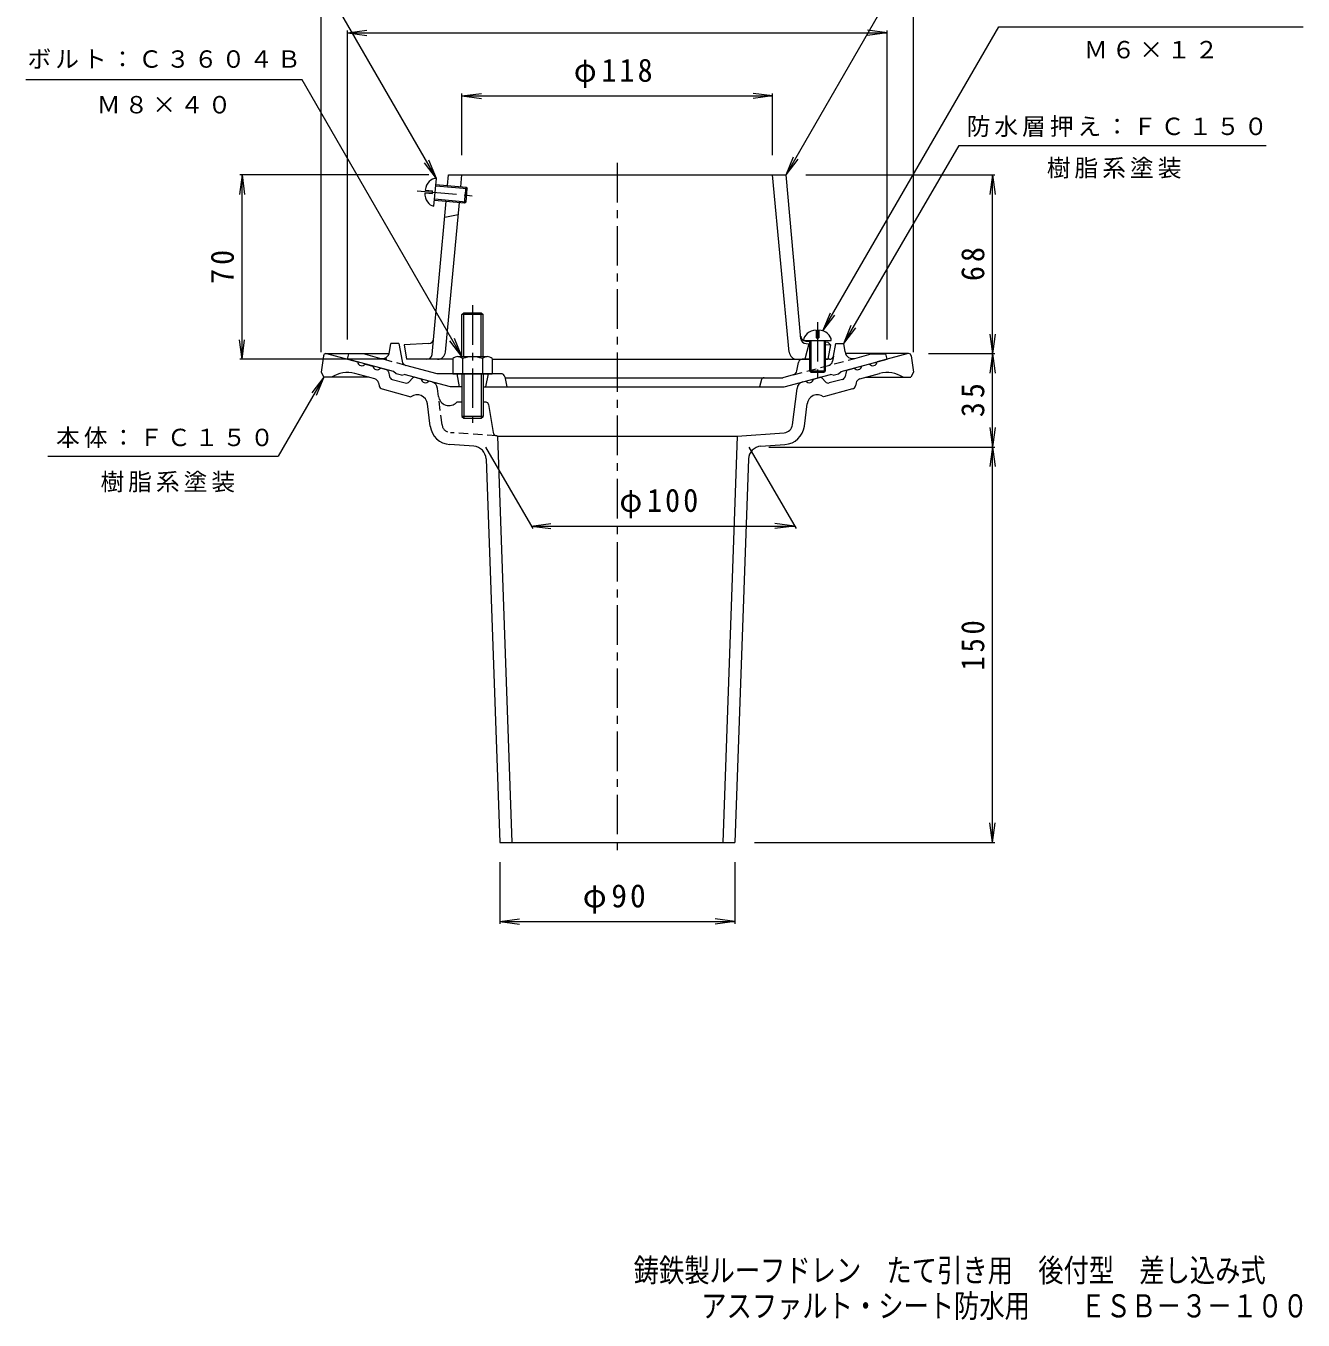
# Model space of a CAD drawing. Units: millimetres, scale not verified. Extents: x -284 to 221, y -346 to 395.
# Drawn here: x -264.2 to 220.9, y -345.6 to 145.9 of the extents above; entities that cross this region are included whole.
import ezdxf
from ezdxf.enums import TextEntityAlignment as Align

# ---------------------------------------------------------------- set-up
doc = ezdxf.new("R2010")
doc.units = ezdxf.units.MM
doc.header["$LTSCALE"] = 3
doc.linetypes.add('CHAIN1', pattern=[8, 5, -1, 1, -1])
doc.linetypes.add('DASHED1', pattern=[1.8, 1.2, -0.6])
for name, color, linetype, lineweight in [('0-0_通り芯', 3, 'Continuous', 9), ('0-1_ピット', 2, 'Continuous', 9), ('0-2_本体（蓋）', 6, 'Continuous', 5), ('0-4_寸法', 7, 'Continuous', 9), ('0-5_文字', 7, 'Continuous', 9)]:
    doc.layers.add(name, color=color, linetype=linetype, lineweight=lineweight)
doc.layers.add('F-4_F-4ﾚｲﾔ', color=6, linetype='Continuous')
doc.styles.add('ＭＳ ゴシック', font='')
doc.styles.get('ＭＳ ゴシック').set_extended_font_data('MS Gothic')

msp = doc.modelspace()

# ---------------------------------------------------------------- linework, layer by layer
at = {"layer": '0-0_通り芯', "linetype": 'CHAIN1'}
msp.add_line((-39.566, 93.868), (-39.566, -168.561), dxfattribs=at)
at = {"layer": '0-0_通り芯'}
for p, q in [((-151.188, 20.578), (-152.066, 14.436)), ((-150.198, 21.436), (-126.23, 21.436)), ((-150.066, 21.436), (-138.21, 18.26)), ((71.067, 21.436), (47.025, 21.436)), ((70.934, 21.436), (59.079, 18.26)), ((72.057, 20.578), (72.934, 14.436)), ((-135.312, 17.483), (-132.414, 16.707)), ((-127.216, 15.314), (-129.517, 15.93)), ((48.084, 15.314), (50.385, 15.93)), ((56.181, 17.483), (53.283, 16.707)), ((-152.066, 14.436), (-151.066, 12.436)), ((-133.864, 12.436), (-151.066, 12.436)), ((-131.664, 11.847), (-139.187, 13.863)), ((-130.222, 10.316), (-129.983, 9.149)), ((-126.495, 14.548), (-126.132, 12.776)), ((-125.051, 11.628), (-120.08, 10.296)), ((-117.37, 12.103), (-118.57, 10.75)), ((-114.062, 11.789), (-116.363, 12.406)), ((-110.02, 10.706), (-111.164, 11.013)), ((30.889, 10.706), (32.033, 11.013)), ((34.93, 11.789), (37.231, 12.406)), ((38.238, 12.103), (39.438, 10.75)), ((45.92, 11.628), (40.949, 10.296)), ((47.364, 14.548), (47.001, 12.776)), ((51.091, 10.316), (50.852, 9.149)), ((52.532, 11.847), (60.055, 13.863)), ((54.733, 12.436), (71.934, 12.436)), ((72.934, 14.436), (71.934, 12.436)), ((-128.902, 8.001), (-117.935, 5.063)), ((-107.452, 5.187), (-107.819, 8.174)), ((27.002, -5.555), (28.688, 8.174)), ((49.771, 8.001), (38.803, 5.063)), ((-110.6, -6.103), (-111.632, 2.301)), ((-98.566, 2.936), (-100.566, 2.936)), ((-89.421, 2.936), (-90.566, 2.936)), ((-88.433, 2.092), (-86.751, -8.583)), ((31.469, -6.103), (32.5, 2.301)), ((5.934, -9.867), (23.772, -8.62)), ((-94.052, -13.75), (-103.218, -13.109)), ((-85.066, -9.867), (-85.374, -9.846)), ((-85.066, -9.867), (-79.676, -164.267)), ((-85.066, -9.867), (5.934, -9.867)), ((5.934, -9.867), (0.544, -164.267)), ((14.921, -13.75), (24.086, -13.109)), ((-89.404, -18.558), (-84.176, -164.267)), ((10.273, -18.558), (5.044, -164.267)), ((-84.176, -164.267), (5.044, -164.267))]:
    msp.add_line(p, q, dxfattribs=at)
at = {"layer": '0-0_通り芯', "linetype": 'DASHED1'}
for p, q in [((-106.134, -5.555), (-107.452, 5.187)), ((-85.374, -9.846), (-102.904, -8.62))]:
    msp.add_line(p, q, dxfattribs=at)
at = {"layer": '0-0_通り芯'}
for centre, radius, start, end in [((-150.198, 20.436), 1, 90, 171.8707), ((71.067, 20.436), 1, 8.12889, 90), ((-136.599, 18.475), 1.625, 187.61929, 322.3797), ((-130.804, 16.922), 1.625, 187.62059, 322.37891), ((-127.475, 14.348), 1, 11.56642, 75.00078), ((48.343, 14.348), 1, 104.99922, 168.43358), ((51.672, 16.922), 1.625, 217.62109, 352.37941), ((57.468, 18.475), 1.625, 217.6203, 352.38071), ((-142.034, 3.238), 11, 74.99866, 123.25316), ((-132.182, 9.915), 2, 11.56561, 74.99841), ((-124.663, 13.077), 1.5, 191.5649, 254.99991), ((-119.692, 11.745), 1.5, 254.99991, 318.43558), ((-116.621, 11.44), 1, 75.00023, 138.43498), ((-112.451, 12.005), 1.625, 187.62059, 322.38074), ((-110.797, 7.809), 3, 6.99973, 75.00041), ((31.665, 7.809), 3, 104.99959, 173.00027), ((33.32, 12.005), 1.625, 217.61926, 352.37941), ((37.49, 11.44), 1, 41.56502, 104.99977), ((40.561, 11.745), 1.5, 221.56442, 285.00009), ((45.531, 13.077), 1.5, 285.00009, 348.4351), ((53.05, 9.915), 2, 105.00159, 168.43439), ((62.903, 3.238), 11, 56.74684, 105.00134), ((-128.514, 9.45), 1.5, 191.56418, 254.99976), ((-115.602, 1.813), 4, 6.99878, 125.67537), ((-103.482, 5.674), 4, 186.99948, 316.81119), ((36.471, 1.813), 4, 54.32463, 173.00122), ((49.382, 9.45), 1.5, 285.00024, 348.43582), ((-89.421, 1.936), 1, 8.95035, 90), ((-102.66, -5.128), 8, 186.99913, 266.00005), ((-85.27, -8.349), 1.5, 188.9502, 266.00055), ((23.528, -5.128), 3.5, 273.99995, 353.00087), ((23.528, -5.128), 8, 273.99995, 353.00087), ((-94.401, -18.738), 5, 2.05519, 86.00026), ((15.27, -18.738), 5, 93.99974, 177.94481)]:
    msp.add_arc(centre, radius, start, end, dxfattribs=at)
at = {"layer": '0-0_通り芯', "linetype": 'DASHED1'}
msp.add_arc((-102.66, -5.128), 3.5, 186.99913, 266.00005, dxfattribs=at)
at = {"layer": '0-1_ピット', "color": 4, "linetype": 'CHAIN1'}
msp.add_line((-94.566, 39.786), (-94.566, -4.858), dxfattribs=at)
at = {"layer": '0-1_ピット', "color": 4}
for p, q in [((-98.566, 20.293), (-98.566, 36.26)), ((-97.889, 20.293), (-97.889, 36.936)), ((-91.242, 20.293), (-91.242, 36.936)), ((-90.566, 20.293), (-90.566, 36.26)), ((-100.189, 20.293), (-88.942, 20.293)), ((-102.066, 19.571), (-102.066, 13.793)), ((-98.313, 19.571), (-98.313, 13.793)), ((-90.818, 19.571), (-90.818, 13.793)), ((-87.066, 19.571), (-87.066, 13.793)), ((-102.066, 13.793), (-87.066, 13.793)), ((-98.566, 13.793), (-98.566, -2.387)), ((-97.889, 13.793), (-97.889, -3.064)), ((-91.242, 13.793), (-91.242, -3.064)), ((-90.566, 13.793), (-90.566, -2.387))]:
    msp.add_line(p, q, dxfattribs=at)
at = {"layer": '0-1_ピット'}
for p, q in [((-126.059, 22.074), (-125.566, 25.293)), ((-122.566, 25.293), (-125.566, 25.293)), ((-122.566, 25.293), (-121.298, 18.527)), ((42.539, 20.517), (43.434, 25.293)), ((43.434, 25.293), (46.434, 25.293)), ((46.927, 22.074), (46.434, 25.293)), ((-142.066, 19.293), (-141.566, 21.293)), ((-136.007, 21.293), (-141.566, 21.293)), ((-129.801, 19.63), (-136.007, 21.293)), ((50.669, 19.63), (56.875, 21.293)), ((56.875, 21.293), (62.434, 21.293)), ((62.934, 19.293), (62.434, 21.293)), ((-108.016, 13.793), (-119.849, 16.964)), ((28.657, 14.924), (29.214, 18.056)), ((33.434, 19.293), (30.691, 19.293)), ((41.065, 19.293), (39.434, 19.293)), ((-121.566, 13.282), (-120.566, 13.532)), ((-102.879, 8.793), (-120.566, 13.532)), ((-83.795, 13.793), (-108.016, 13.793)), ((-100.566, 13.793), (-99.566, 8.793)), ((-88.566, 13.793), (-89.566, 8.793)), ((-82.325, 12.587), (-81.566, 8.793)), ((-82.266, 12.293), (23.287, 12.293)), ((15.227, 11.568), (14.434, 8.793)), ((27.206, 13.343), (23.287, 12.293)), ((23.747, 8.793), (41.434, 13.532)), ((42.434, 13.282), (41.434, 13.532)), ((42.434, 13.282), (44.434, 13.818)), ((-98.566, 8.793), (-102.879, 8.793)), ((-90.566, 8.793), (23.747, 8.793))]:
    msp.add_line(p, q, dxfattribs=at)
at = {"layer": '0-1_ピット', "linetype": 'DASHED1'}
for p, q in [((42.539, 20.516), (42.166, 18.527)), ((-119.849, 16.964), (-129.801, 19.63)), ((27.206, 13.343), (50.669, 19.63))]:
    msp.add_line(p, q, dxfattribs=at)
at = {"layer": '0-1_ピット', "color": 4}
for points in [[(-90.566, 36.26), (-98.566, 36.26), (-97.889, 36.936), (-91.242, 36.936)], [(-90.566, -2.387), (-98.566, -2.387), (-97.889, -3.064), (-91.242, -3.064)]]:
    msp.add_lwpolyline(points, close=True, dxfattribs=at)
at = {"layer": '0-1_ピット'}
for points in [[(-121.566, 13.282), (-123.566, 13.818), (-124.566, 14.604), (-142.066, 19.293)], [(44.434, 13.818), (45.434, 14.604), (62.934, 19.293)]]:
    msp.add_lwpolyline(points, dxfattribs=at)
for centre, radius, start, end in [((-129.024, 22.528), 3, 254.99973, 351.29286), ((41.065, 20.793), 1.5, 270, 349.38435), ((49.893, 22.528), 3, 188.70714, 285.00027), ((-119.332, 18.895), 2, 190.61488, 255.0005), ((26.688, 15.275), 2, 284.9995, 349.91257), ((30.691, 17.793), 1.5, 90, 169.91187), ((-83.795, 12.293), 1.5, 11.31021, 90), ((16.189, 11.293), 1, 90, 164.05402)]:
    msp.add_arc(centre, radius, start, end, dxfattribs=at)
at = {"layer": '0-1_ピット', "color": 4}
for centre, radius, start, end in [((-100.189, 17.493), 2.8, 47.92557, 132.07463), ((-94.566, 10.203), 10.089, 68.19786, 111.80214), ((-88.942, 17.493), 2.8, 47.92572, 132.07428)]:
    msp.add_arc(centre, radius, start, end, dxfattribs=at)
at = {"layer": '0-1_ピット', "linetype": 'DASHED1'}
msp.add_arc((40.2, 18.895), 2, 284.9995, 349.38512, dxfattribs=at)
at = {"layer": '0-2_本体（蓋）'}
for p, q in [((-104.033, 85.28), (-103.668, 89.293)), ((-103.668, 89.293), (24.537, 89.293)), ((-98.983, 84.822), (-98.566, 89.293)), ((25.719, 22.014), (19.434, 89.293)), ((30.194, 27.034), (24.537, 89.293)), ((-109.218, 77.468), (-108.268, 87.925)), ((-108.516, 85.186), (-96.566, 84.1)), ((-108.471, 85.684), (-97.018, 84.643)), ((-97.561, 78.668), (-97.018, 84.643)), ((-97.018, 84.643), (-96.566, 84.1)), ((-97.018, 79.12), (-96.566, 84.1)), ((-112.654, 82.55), (-109.784, 82.289)), ((-112.563, 83.546), (-109.693, 83.285)), ((-109.864, 21.112), (-104.576, 79.305)), ((-109.784, 82.289), (-109.693, 83.285)), ((-109.014, 79.709), (-97.561, 78.668)), ((-108.969, 80.206), (-97.018, 79.12)), ((-104.85, 22.014), (-99.541, 78.848)), ((-97.561, 78.668), (-97.018, 79.12)), ((-105.122, 73.293), (-99.967, 74.293)), ((35.934, 30.322), (35.934, 27.44)), ((36.934, 30.322), (36.934, 27.44)), ((-111.227, 25.217), (-120.566, 24.793)), ((-120.566, 24.793), (-119.566, 19.293)), ((31.184, 26.44), (41.684, 26.44)), ((33.184, 25.168), (31.684, 19.293)), ((32.004, 26.222), (33.434, 26.157)), ((32.095, 25.217), (33.434, 25.156)), ((33.434, 26.44), (33.434, 14.94)), ((33.934, 26.44), (33.934, 14.44)), ((35.934, 27.44), (36.934, 27.44)), ((38.934, 26.44), (38.934, 14.44)), ((39.434, 26.44), (39.434, 14.94)), ((39.434, 25.885), (40.434, 25.839)), ((39.434, 24.884), (41.434, 24.793)), ((40.434, 25.839), (41.434, 24.793)), ((41.434, 24.793), (40.434, 19.293)), ((-102.066, 19.293), (-119.566, 19.293)), ((-87.066, 19.293), (33.434, 19.293)), ((33.434, 14.94), (39.434, 14.94)), ((33.434, 14.94), (33.934, 14.44)), ((39.434, 14.94), (38.934, 14.44)), ((39.434, 19.293), (40.434, 19.293)), ((33.934, 14.44), (38.934, 14.44))]:
    msp.add_line(p, q, dxfattribs=at)
at = {"layer": '0-2_本体（蓋）', "linetype": 'CHAIN1'}
for p, q in [((-115.613, 83.321), (-93.151, 81.279)), ((36.434, 33.418), (36.434, 11.704))]:
    msp.add_line(p, q, dxfattribs=at)
at = {"layer": '0-2_本体（蓋）'}
for centre, radius, start, end in [((-111.317, 27.215), 2, 272.6017, 354.80721), ((32.095, 28.22), 2, 185.19279, 267.39825), ((32.186, 27.215), 2, 185.19279, 267.3983), ((-111.856, 21.293), 2, 270, 354.80827), ((-107.837, 22.293), 3, 270, 354.66302), ((28.706, 22.293), 3, 185.3369, 270)]:
    msp.add_arc(centre, radius, start, end, dxfattribs=at)
for centre, major_axis, start_param, end_param in [((-108.743, 82.696), (0.475, 5.228), 6.2831853, 7.7585936), ((-108.743, 82.696), (0.475, 5.228), 1.6661844, 3.1415927), ((36.434, 26.44), (5.25, 0), 1.6661844, 3.1415927), ((36.434, 26.44), (5.25, 0), 6.2831853, 7.7585936)]:
    msp.add_ellipse(centre, major_axis=major_axis, ratio=0.7428, start_param=start_param, end_param=end_param, dxfattribs=at)
at = {"layer": '0-4_寸法'}
for p, q in [((-152.066, 21.936), (-152.066, 168.193)), ((72.934, 21.936), (72.934, 168.193)), ((-142.066, 143.293), (-134.63, 144.272)), ((-142.066, 26.793), (-142.066, 144.193)), ((-142.066, 143.293), (62.934, 143.293)), ((-142.066, 143.293), (-134.63, 142.314)), ((62.934, 143.293), (55.498, 144.272)), ((62.934, 143.293), (55.498, 142.314)), ((62.934, 26.793), (62.934, 144.193)), ((-98.566, 119.293), (-91.13, 120.272)), ((-98.566, 96.793), (-98.566, 120.193)), ((-98.566, 119.293), (19.434, 119.293)), ((-98.566, 119.293), (-91.13, 118.314)), ((19.434, 119.293), (11.998, 120.272)), ((19.434, 119.293), (11.998, 118.314)), ((19.434, 96.793), (19.434, 120.193)), ((-182.066, 89.293), (-183.045, 81.857)), ((-111.168, 89.293), (-182.966, 89.293)), ((-182.066, 19.293), (-182.066, 89.293)), ((-182.066, 89.293), (-181.087, 81.857)), ((32.037, 89.293), (103.834, 89.293)), ((102.934, 89.293), (101.955, 81.857)), ((102.934, -164.267), (102.934, 89.293)), ((102.934, 89.293), (103.913, 81.857)), ((-182.066, 19.293), (-183.045, 26.729)), ((-182.066, 19.293), (-181.087, 26.729)), ((103.913, 28.872), (101.955, 14.001)), ((101.955, 28.872), (103.913, 14.001)), ((78.567, 21.436), (103.834, 21.436)), ((-127.066, 19.293), (-182.966, 19.293)), ((103.913, -6.628), (101.955, -21.499)), ((101.955, -6.628), (103.913, -21.499)), ((-89.566, -14.064), (-71.68, -45.043)), ((10.434, -14.064), (28.32, -45.043)), ((17.934, -14.064), (103.834, -14.064)), ((-72.245, -44.064), (-64.809, -43.085)), ((-72.245, -44.064), (27.755, -44.064)), ((-72.245, -44.064), (-64.809, -45.043)), ((27.755, -44.064), (20.319, -43.085)), ((27.755, -44.064), (20.319, -45.043)), ((102.934, -164.267), (101.955, -156.831)), ((102.934, -164.267), (103.913, -156.831)), ((12.544, -164.267), (103.834, -164.267)), ((-84.176, -171.767), (-84.176, -195.167)), ((5.044, -171.767), (5.044, -195.167)), ((-84.176, -194.267), (-76.74, -193.288)), ((-84.176, -194.267), (5.044, -194.267)), ((-84.176, -194.267), (-76.74, -195.246)), ((5.044, -194.267), (-2.391, -193.288)), ((5.044, -194.267), (-2.391, -195.246))]:
    msp.add_line(p, q, dxfattribs=at)
at = {"layer": '0-5_文字'}
for p, q in [((-108.268, 87.925), (-167.548, 190.601)), ((24.537, 89.293), (83.426, 191.293)), ((38.504, 30.024), (105.382, 145.523)), ((105.382, 145.523), (220.881, 145.523)), ((-159.291, 125.472), (-264.165, 125.472)), ((-98.566, 20.293), (-159.291, 125.472)), ((-108.268, 87.925), (-112.833, 93.875)), ((-108.268, 87.925), (-111.138, 94.854)), ((24.537, 89.293), (27.407, 96.222)), ((24.537, 89.293), (29.102, 95.243)), ((38.504, 30.024), (41.374, 36.953)), ((38.504, 30.024), (43.069, 35.974)), ((46.434, 25.293), (49.304, 32.222)), ((46.434, 25.293), (51, 31.243)), ((-98.566, 20.293), (-103.131, 26.243)), ((-98.566, 20.293), (-101.436, 27.222)), ((-151.066, 12.436), (-168.386, -17.564)), ((-151.066, 12.436), (-155.631, 6.486)), ((-151.066, 12.436), (-153.936, 5.507)), ((-255.819, -17.564), (-168.386, -17.564))]:
    msp.add_line(p, q, dxfattribs=at)
msp.add_lwpolyline([(46.434, 25.293), (90.243, 100.522), (206.819, 100.522)], dxfattribs=at)

# ---------------------------------------------------------------- texts
at = {"layer": '0-4_寸法', "color": 2, "char_height": 8.798, "attachment_point": 7, "style": 'ＭＳ ゴシック'}
for s, insert in [('\\T1.21;\\W0.95;φ118', (-56.066, 122.293)), ('\\T1.21;\\W0.95;φ100', (-38.745, -41.064)), ('\\T1.19;φ90', (-52.691, -191.267))]:
    msp.add_mtext(s, dxfattribs=dict(at, insert=insert))
at = {"layer": '0-4_寸法', "color": 2, "char_height": 8.798, "attachment_point": 7, "rotation": 90, "style": 'ＭＳ ゴシック'}
for s, insert in [('\\T1.27;\\W0.95;70', (-185.066, 47.918)), ('\\T1.27;\\W0.95;68', (99.934, 48.99)), ('\\T1.27;\\W0.95;35', (99.934, -2.689)), ('\\T1.27;\\W0.9;150', (99.934, -98.915))]:
    msp.add_mtext(s, dxfattribs=dict(at, insert=insert))
at = {"layer": '0-5_文字', "char_height": 6.598, "attachment_point": 7, "style": 'ＭＳ ゴシック'}
for s, insert in [('\\T1.17;Ｍ６×１２', (137.631, 133.472)), ('\\T1.17;ボルト：Ｃ３６０４Ｂ', (-263.55, 129.627)), ('\\T1.17;Ｍ８×４０', (-237.228, 112.567)), ('\\T1.17;防水層押え：ＦＣ１５０', (93.099, 103.72)), ('\\T1.17;樹脂系塗装', (123.537, 87.905)), ('\\T1.17;本体：ＦＣ１５０', (-252.701, -14.425)), ('\\T1.17;樹脂系塗装', (-235.825, -31.293))]:
    msp.add_mtext(s, dxfattribs=dict(at, insert=insert))
at = {"layer": 'F-4_F-4ﾚｲﾔ', "style": 'ＭＳ ゴシック', "width": 0.8}
for s, p in [('鋳鉄製ルーフドレン\u3000たて引き用\u3000後付型\u3000差し込み式', (-33.318, -333.767)), ('アスファルト・シート防水用\u3000\u3000ＥＳＢ－３－１００', (-7.672, -347.267))]:
    msp.add_text(s, height=8.798, dxfattribs=at).set_placement(p, align=Align.BOTTOM_LEFT)

doc.saveas('drawing.dxf')
